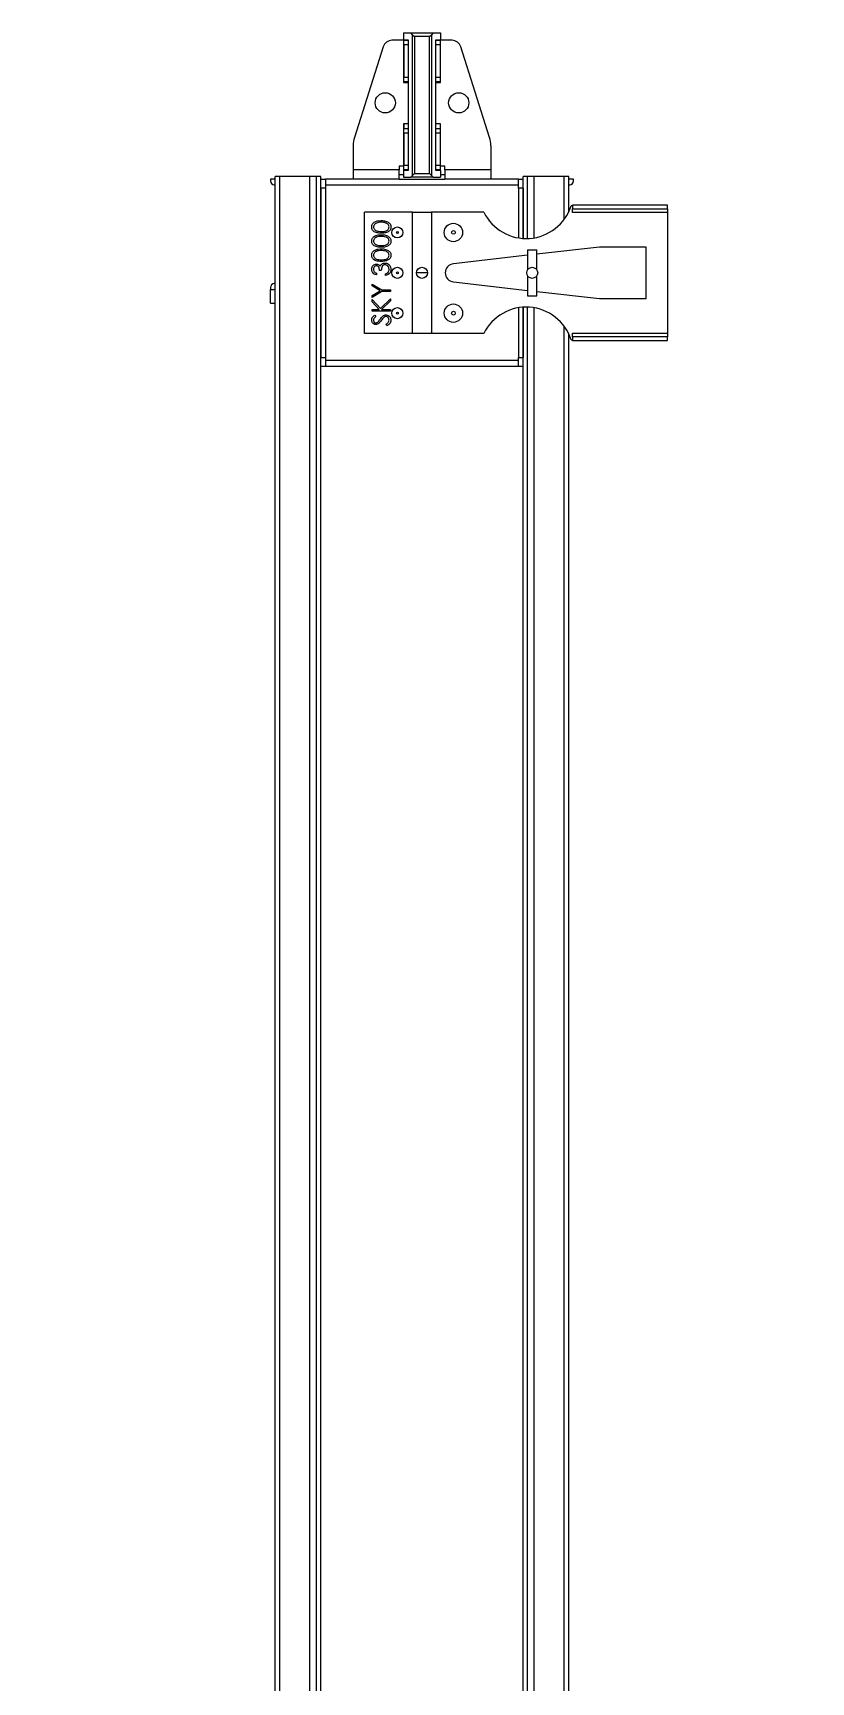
# Model space of a CAD drawing. Header units: millimetres. Extents: x -424 to 424, y -490 to 3099.
# Drawn here: x -424 to 424, y 1304 to 3099 of the extents above; entities that cross this region are included whole.
import ezdxf

# ---------------------------------------------------------------- set-up
doc = ezdxf.new("R2010")
doc.units = ezdxf.units.MM
doc.layers.add('Wipeouts', color=7, linetype='Continuous', true_color=0xbcb7d9)

msp = doc.modelspace()

# ---------------------------------------------------------------- wipeouts: each hides what was drawn before it
msp.add_wipeout([(0, 3099), (-20, 3099), (-20, 3091), (-32.7, 3091), (-38.6, 3089.1), (-42.2, 3084), (-74.6, 2980.9), (-74.6, 2950), (-75, 2940), (-110, 2940), (-110, 2943), (-160, 2943), (-160, 2940), (-165, 2940), (-165, 2938.1), (-163.8, 2935.1), (-161, 2933.6), (-160, 2933.5), (-160, 2826.5), (-161, 2826.4), (-163.8, 2824.9), (-165, 2821.9), (-165, 2820), (-165, 2805), (-160, 2805), (-160, -113.5), (-161, -113.6), (-163.8, -115.1), (-165, -118.1), (-165, -120), (-423.7, -120), (-423.7, -121.9), (-422.7, -124.8), (-420.1, -126.4), (-386.4, -130.3), (-381.6, -133.1), (-379.9, -138.3), (-379.9, -221.7), (-381.6, -226.9), (-386.4, -229.7), (-420.1, -233.6), (-422.7, -235.2), (-423.7, -237.9), (-423.7, -240), (-413.6, -240), (-413.6, -260), (-412.2, -265.1), (-408.6, -268.6), (-404.4, -269.8), (-398.4, -270), (-394.9, -278.7), (-392.7, -299.4), (-390.6, -308.2), (-380.1, -325.8), (-377, -347.1), (-372.5, -367.1), (-363.7, -394.1), (-348.4, -422.3), (-333.4, -437.6), (-314, -445), (-220.8, -445), (-199.9, -436.4), (-182.6, -416.6), (-182.6, -490), (182.6, -490), (182.6, -416.6), (192.2, -429.4), (211, -442.9), (220.8, -445), (312.3, -445), (327, -441.5), (339.6, -432.5), (357.7, -407), (367.9, -382.6), (375.6, -353.9), (380.2, -325.6), (387.3, -316.3), (392, -302.9), (394.1, -283.7), (395, -278.4), (398.4, -270), (403.6, -270), (408.3, -268.8), (412.3, -264.9), (413.6, -260), (413.6, -240), (423.7, -240), (423.7, -237.9), (422.7, -235.2), (420.1, -233.6), (386.4, -229.7), (381.6, -226.9), (379.9, -221.7), (379.9, -137.9), (381.6, -133.1), (386.4, -130.3), (420.1, -126.4), (422.7, -124.8), (423.7, -120), (165, -120), (165, -118.1), (163.8, -115.1), (161, -113.6), (160, -113.5), (160, -6.5), (163.8, -4.9), (165, -0.9), (165, 0), (160, 0), (160, 2765.1), (162.3, 2765.1), (163.9, 2765.1), (163.9, 2764.5), (267.5, 2764.5), (267.5, 2911.5), (163.9, 2911.5), (163.9, 2910.9), (162.3, 2910.9), (160, 2910.9), (160, 2933.5), (163.8, 2935.1), (165, 2938.1), (165, 2940), (160, 2940), (160, 2943), (110, 2943), (110, 2940), (75, 2940), (75, 2976.3), (73.6, 2985.4), (42.2, 3084), (38.6, 3089.1), (32.7, 3091), (20, 3091.5), (20, 3099)]).dxf.layer = 'Wipeouts'

# ---------------------------------------------------------------- next in the draw order: linework, layer by layer
at = {"color": 7, "linetype": 'Continuous', "lineweight": 25}
for p, q in [((-20, 3091), (-32.7, 3091)), ((-20, 3099), (-20, 3091.5)), ((-20, 3099), (-12.2, 3099)), ((-20, 3091.5), (-15, 3091.5)), ((-20, 3091), (-20, 3045)), ((-19.7, 3091), (-15, 3091)), ((-19.7, 3086), (-19.7, 3091)), ((-15, 3091.5), (-15, 2949.5)), ((-10.3, 3097), (-12.2, 3099)), ((-12.2, 3099), (12.3, 3099)), ((-10.3, 2944), (-10.3, 3097)), ((-10.3, 3097), (-8.2, 3095)), ((-8.2, 3095), (-8.2, 2946)), ((8.2, 3095), (-8.2, 3095)), ((8.2, 3095), (10.3, 3097)), ((8.2, 2946), (8.2, 3095)), ((12.3, 3099), (10.3, 3097)), ((10.3, 3097), (10.3, 2944)), ((12.3, 3099), (20, 3099)), ((15, 3091.5), (20, 3091.5)), ((15, 2949.5), (15, 3091.5)), ((15, 3091), (19.7, 3091)), ((19.7, 3091), (19.7, 3086)), ((20, 3099), (20, 3091.5)), ((20, 3045), (20, 3091)), ((32.7, 3091), (20, 3091)), ((-42.2, 3084), (-73.6, 2985.4)), ((-19.7, 3086), (-19.7, 3051)), ((19.7, 3086), (19.7, 3051)), ((73.6, 2985.4), (42.2, 3084)), ((-19.7, 3046), (-19.7, 3051)), ((19.7, 3051), (19.7, 3046)), ((-20, 3045), (-15, 3045)), ((-15, 3046), (-19.7, 3046)), ((-19.7, 3046), (-19.7, 3045)), ((19.7, 3046), (15, 3046)), ((15, 3045), (20, 3045)), ((19.7, 3046), (19.7, 3045)), ((-15, 3000), (-20, 3000)), ((-20, 3000), (-20, 2954)), ((-19.7, 3000), (-19.7, 2995)), ((20, 3000), (15, 3000)), ((19.7, 3000), (19.7, 2995)), ((20, 2954), (20, 3000)), ((-19.7, 2995), (-15, 2995)), ((-19.7, 2990), (-19.7, 2995)), ((-19.7, 2990), (-19.7, 2955)), ((15, 2995), (19.7, 2995)), ((19.7, 2995), (19.7, 2990)), ((19.7, 2990), (19.7, 2955)), ((-75, 2976.3), (-75, 2950)), ((75, 2976.3), (75, 2950)), ((-160, -207), (-160, 2943)), ((-155, 2943), (-160, 2943)), ((-155, -207), (-155, 2943)), ((-122, 2943), (-155, 2943)), ((-122, -207), (-122, 2943)), ((-115, 2943), (-122, 2943)), ((-115, -207), (-115, 2943)), ((-110, 2943), (-115, 2943)), ((-110, -207), (-110, 2943)), ((-75, 2950), (-75, 2940)), ((-25, 2950), (-75, 2950)), ((-20, 2954), (-25, 2954)), ((-25, 2954), (-25, 2950)), ((-25, 2940), (-25, 2950)), ((-25, 2945), (-20, 2945)), ((-15, 2949.5), (-20, 2949.5)), ((-20, 2949.5), (-20, 2942)), ((-19.7, 2950), (-19.7, 2955)), ((-15, 2950), (-19.7, 2950)), ((-19.7, 2949.5), (-19.7, 2950)), ((-12.2, 2942), (-10.3, 2944)), ((-8.2, 2946), (-10.3, 2944)), ((-8.2, 2946), (8.2, 2946)), ((10.3, 2944), (8.2, 2946)), ((10.3, 2944), (12.3, 2942)), ((19.7, 2950), (15, 2950)), ((20, 2949.5), (15, 2949.5)), ((19.7, 2955), (19.7, 2950)), ((19.7, 2950), (19.7, 2949.5)), ((25, 2954), (20, 2954)), ((20, 2949.5), (20, 2942)), ((20, 2945), (25, 2945)), ((25, 2950), (25, 2954)), ((75, 2950), (25, 2950)), ((25, 2950), (25, 2940)), ((75, 2950), (75, 2940)), ((115, 2943), (110, 2943)), ((110, 2875.5), (110, 2943)), ((115, 2875.4), (115, 2943)), ((122, 2943), (115, 2943)), ((155, 2943), (122, 2943)), ((160, 2943), (155, 2943)), ((160, 2905), (160, 2943)), ((-160, 2940), (-165, 2940)), ((-165, 2940), (-165, 2938.1)), ((-161, 2933.6), (-160, 2933.5)), ((-110, 2940), (-105, 2940)), ((-105, 2930), (-110, 2930)), ((-110, 2930), (-110, 2746)), ((-105, 2940), (-105, 2930)), ((-75, 2940), (-105, 2940)), ((105, 2933.5), (-105, 2933.5)), ((-105, 2930), (-105, 2746)), ((-25, 2940), (-75, 2940)), ((-25, 2940), (25, 2940)), ((-20, 2942), (-12.2, 2942)), ((12.3, 2942), (-12.2, 2942)), ((12.3, 2942), (20, 2942)), ((75, 2940), (25, 2940)), ((105, 2940), (75, 2940)), ((105, 2940), (110, 2940)), ((105, 2930), (105, 2940)), ((110, 2930), (105, 2930)), ((105, 2930), (105, 2876.1)), ((110, 2930), (110, 2875.5)), ((165, 2940), (160, 2940)), ((160, 2933.5), (161, 2933.6)), ((165, 2938.1), (165, 2940)), ((163.9, 2910.9), (162.3, 2910.9)), ((163.9, 2911.5), (163.9, 2907.5)), ((267.5, 2911.5), (163.9, 2911.5)), ((163.9, 2907.5), (267.5, 2907.5)), ((163.9, 2903.5), (163.9, 2907.5)), ((267.5, 2907.5), (267.5, 2911.5)), ((267.5, 2907.5), (267.5, 2903.5)), ((-62.5, 2772), (-62.5, 2904)), ((-10.5, 2904), (-62.5, 2904)), ((-10.5, 2772), (-10.5, 2904)), ((-10.5, 2904), (10.5, 2904)), ((10.5, 2904), (10.5, 2772)), ((67.5, 2904), (10.5, 2904)), ((267.5, 2903.5), (163.9, 2903.5)), ((267.5, 2903.5), (267.5, 2772.5)), ((115, 2857.2), (34.2, 2847.9)), ((115, 2863), (115, 2841.3)), ((115, 2863), (125, 2863)), ((193.4, 2866.1), (125, 2858.3)), ((125, 2841.3), (125, 2863)), ((244.3, 2866.1), (193.4, 2866.1)), ((244.3, 2809.9), (244.3, 2866.1)), ((-49.7, 2837.6), (-49.7, 2835.8)), ((-44.3, 2840.7), (-46.4, 2840.7)), ((-39.7, 2835.1), (-39.7, 2836.8)), ((-165, 2821.9), (-165, 2820)), ((-165, 2805), (-165, 2820)), ((-165, 2820), (-160, 2820)), ((-160, 2826.5), (-161, 2826.4)), ((-54.3, 2823.8), (-54.3, 2825.8)), ((-54.3, 2825.8), (-43.8, 2819.4)), ((-45.7, 2818.5), (-54.3, 2823.8)), ((-54.3, 2813.3), (-45.7, 2818.5)), ((-43.8, 2817.6), (-54.3, 2811.2)), ((-43.8, 2819.4), (-34.3, 2819.4)), ((-34.3, 2817.6), (-43.8, 2817.6)), ((-34.3, 2819.4), (-34.3, 2817.6)), ((34.2, 2828.1), (115, 2818.8)), ((115, 2834.7), (115, 2813)), ((125, 2813), (125, 2834.7)), ((125, 2817.7), (193.4, 2809.9)), ((-165, 2805), (-160, 2805)), ((-54.3, 2811.2), (-54.3, 2813.3)), ((-54.3, 2806.5), (-54.3, 2809)), ((-54.3, 2809), (-45.3, 2799.2)), ((-46.7, 2798.1), (-54.3, 2806.5)), ((-45.3, 2799.2), (-34.3, 2809.8)), ((-34.3, 2807.4), (-44, 2798.1)), ((-34.3, 2809.8), (-34.3, 2807.4)), ((105, 2799.9), (105, 2746)), ((110, 2800.5), (110, 2746)), ((110, -207), (110, 2800.5)), ((115, 2813), (125, 2813)), ((115, -207), (115, 2800.6)), ((193.4, 2809.9), (244.3, 2809.9)), ((-54.3, 2798.1), (-46.7, 2798.1)), ((-54.3, 2796.3), (-54.3, 2798.1)), ((-34.3, 2796.3), (-54.3, 2796.3)), ((-51.4, 2792), (-50.2, 2790.4)), ((-44, 2798.1), (-34.3, 2798.1)), ((-38.2, 2780.4), (-39.2, 2782.1)), ((-34.3, 2798.1), (-34.3, 2796.3)), ((-10.5, 2772), (-62.5, 2772)), ((10.5, 2772), (-10.5, 2772)), ((67.5, 2772), (10.5, 2772)), ((160, -207), (160, 2771)), ((162.3, 2765.1), (163.9, 2765.1)), ((163.9, 2772.5), (267.5, 2772.5)), ((163.9, 2768.5), (163.9, 2772.5)), ((163.9, 2768.5), (163.9, 2764.5)), ((267.5, 2768.5), (163.9, 2768.5)), ((163.9, 2764.5), (267.5, 2764.5)), ((267.5, 2772.5), (267.5, 2768.5)), ((267.5, 2764.5), (267.5, 2768.5)), ((-110, 2746), (-105, 2746)), ((-105, 2746), (-105, 2736)), ((105, 2746), (110, 2746)), ((105, 2736), (105, 2746)), ((-105, 2736), (-110, 2736)), ((105, 2742.5), (-105, 2742.5)), ((105, 2736), (-105, 2736)), ((110, 2736), (105, 2736))]:
    msp.add_line(p, q, dxfattribs=at)
at = {"color": 8, "linetype": 'Continuous', "lineweight": 25}
for p, q in [((-15, 3086), (-19.7, 3086)), ((19.7, 3086), (15, 3086)), ((-19.7, 3051), (-15, 3051)), ((15, 3051), (19.7, 3051)), ((-15, 2990), (-19.7, 2990)), ((19.7, 2990), (15, 2990)), ((-19.7, 2955), (-15, 2955)), ((15, 2955), (19.7, 2955)), ((122, 2876), (122, 2943)), ((155, 2896.5), (155, 2943)), ((-6, 2838.3), (6, 2838.3)), ((122, -207), (122, 2800)), ((155, -207), (155, 2779.5))]:
    msp.add_line(p, q, dxfattribs=at)
at = {"color": 7, "linetype": 'Continuous', "lineweight": 25}
for centre, radius in [((-40, 3023), 11), ((40, 3023), 11), ((34.2, 2881.9), 10), ((-26.8, 2881.9), 6), ((-26.8, 2881.9), 1), ((34.2, 2881.9), 2), ((-26.8, 2838), 6), ((-26.8, 2838), 1), ((0, 2838), 6), ((120, 2838), 6), ((-26.8, 2794.1), 6), ((34.2, 2794.1), 10), ((-26.8, 2794.1), 1), ((34.2, 2794.1), 2)]:
    msp.add_circle(centre, radius, dxfattribs=at)
for centre, radius, start, end in [((-32.7, 3081), 10, 90, 162.3499), ((32.7, 3081), 10, 17.6501, 90), ((-45, 2976.3), 30, 162.3499, 180), ((45, 2976.3), 30, 0, 17.6501), ((-160.5, 2938.1), 4.5, 180, 264), ((160.5, 2938.1), 4.5, 276, 0), ((113.5, 2926.6), 51.3, 206.1651, 342.1788), ((35.3, 2838), 10, 96.5075, 263.4925), ((-160.5, 2821.9), 4.5, 96, 180), ((113.5, 2749.4), 51.3, 17.8212, 153.8349)]:
    msp.add_arc(centre, radius, start, end, dxfattribs=at)
for points, knots in [([(-54.8, 2887.9), (-54.8, 2888.5), (-54.7, 2889.7), (-53.9, 2891.3), (-52.7, 2892.6), (-50.7, 2893.9), (-47.8, 2894.7), (-45.5, 2894.8), (-44.3, 2894.8)], [0, 0, 0, 0, 0.124925, 0.249851, 0.374826, 0.499937, 0.749545, 1, 1, 1, 1]), ([(-44.3, 2893), (-45.2, 2893), (-47.1, 2892.9), (-49.3, 2892.4), (-50.9, 2891.5), (-51.9, 2890.5), (-52.6, 2889.3), (-52.7, 2888.4), (-52.8, 2888)], [0, 0, 0, 0, 0.250396, 0.500261, 0.625358, 0.750202, 0.875174, 1, 1, 1, 1]), ([(-44.3, 2894.8), (-43.5, 2894.8), (-42, 2894.7), (-39.6, 2894.4), (-37.6, 2893.7), (-35.9, 2892.6), (-34.7, 2891.3), (-34, 2889.7), (-33.9, 2888.5), (-33.8, 2887.9)], [0, 0, 0, 0, 0.166952, 0.333826, 0.500458, 0.625465, 0.75034, 0.875172, 1, 1, 1, 1]), ([(-39.3, 2892.2), (-40.2, 2892.5), (-41.9, 2893), (-43.6, 2893), (-44.3, 2893)], [0, 0, 0, 0, 0.559599, 1, 1, 1, 1]), ([(-35.9, 2888), (-35.9, 2888.5), (-36.1, 2889.6), (-37, 2890.9), (-38.1, 2891.8), (-38.9, 2892.1), (-39.3, 2892.2)], [0, 0, 0, 0, 0.2793931, 0.5591674, 0.7794542, 1, 1, 1, 1]), ([(-44.3, 2881.2), (-45.1, 2881.2), (-46.6, 2881.2), (-49, 2881.5), (-51, 2882.2), (-52.7, 2883.2), (-53.9, 2884.5), (-54.7, 2886.1), (-54.8, 2887.3), (-54.8, 2887.9)], [0, 0, 0, 0, 0.1669747, 0.3338756, 0.50052, 0.6255407, 0.7503908, 0.8752, 1, 1, 1, 1]), ([(-54.8, 2872.5), (-54.8, 2873.1), (-54.7, 2874.3), (-53.9, 2875.9), (-52.7, 2877.2), (-50.7, 2878.5), (-47.8, 2879.3), (-45.5, 2879.4), (-44.3, 2879.4)], [0, 0, 0, 0, 0.124925, 0.249851, 0.374826, 0.499937, 0.749545, 1, 1, 1, 1]), ([(-44.3, 2865.8), (-45.1, 2865.8), (-46.6, 2865.9), (-49, 2866.2), (-51, 2866.8), (-52.7, 2867.9), (-53.9, 2869.2), (-54.7, 2870.8), (-54.8, 2871.9), (-54.8, 2872.5)], [0, 0, 0, 0, 0.1669747, 0.3338756, 0.50052, 0.6255407, 0.7503908, 0.8752, 1, 1, 1, 1]), ([(-52.8, 2888), (-52.7, 2887.5), (-52.6, 2886.6), (-51.9, 2885.4), (-51, 2884.4), (-49.3, 2883.5), (-47.1, 2883.1), (-45.2, 2883), (-44.3, 2883)], [0, 0, 0, 0, 0.124872, 0.249832, 0.374734, 0.499795, 0.74951, 1, 1, 1, 1]), ([(-44.3, 2877.6), (-45.2, 2877.6), (-47.1, 2877.5), (-49.3, 2877), (-50.9, 2876.1), (-51.9, 2875.2), (-52.6, 2873.9), (-52.7, 2873), (-52.8, 2872.6)], [0, 0, 0, 0, 0.250396, 0.500261, 0.625358, 0.750202, 0.875174, 1, 1, 1, 1]), ([(-52.8, 2872.6), (-52.7, 2872.1), (-52.6, 2871.2), (-51.9, 2870), (-51, 2869), (-49.3, 2868.1), (-47.1, 2867.7), (-45.2, 2867.6), (-44.3, 2867.6)], [0, 0, 0, 0, 0.124872, 0.249832, 0.374734, 0.499795, 0.74951, 1, 1, 1, 1]), ([(-44.3, 2883), (-43.4, 2883), (-41.6, 2883), (-39.3, 2883.5), (-37.7, 2884.4), (-36.7, 2885.4), (-36, 2886.6), (-35.9, 2887.5), (-35.9, 2888)], [0, 0, 0, 0, 0.250518, 0.500236, 0.6253, 0.750208, 0.875158, 1, 1, 1, 1]), ([(-33.8, 2887.9), (-33.9, 2887.3), (-33.9, 2886.1), (-34.7, 2884.5), (-35.9, 2883.2), (-37.6, 2882.2), (-39.7, 2881.6), (-42, 2881.2), (-43.5, 2881.2), (-44.3, 2881.2)], [0, 0, 0, 0, 0.1248251, 0.2496347, 0.3744534, 0.49947, 0.6661216, 0.8330264, 1, 1, 1, 1]), ([(-44.3, 2879.4), (-43.5, 2879.4), (-42, 2879.4), (-39.6, 2879), (-37.6, 2878.3), (-35.9, 2877.2), (-34.7, 2875.9), (-34, 2874.3), (-33.9, 2873.1), (-33.8, 2872.5)], [0, 0, 0, 0, 0.166952, 0.333826, 0.500458, 0.625465, 0.75034, 0.875172, 1, 1, 1, 1]), ([(-39.3, 2876.9), (-40.2, 2877.1), (-41.9, 2877.6), (-43.6, 2877.6), (-44.3, 2877.6)], [0, 0, 0, 0, 0.559598, 1, 1, 1, 1]), ([(-44.3, 2867.6), (-43.4, 2867.6), (-41.6, 2867.7), (-39.3, 2868.1), (-37.7, 2869), (-36.7, 2870), (-36, 2871.2), (-35.9, 2872.1), (-35.9, 2872.6)], [0, 0, 0, 0, 0.250518, 0.500236, 0.6253, 0.750208, 0.875158, 1, 1, 1, 1]), ([(-33.8, 2872.5), (-33.9, 2871.9), (-33.9, 2870.8), (-34.7, 2869.2), (-35.9, 2867.9), (-37.6, 2866.8), (-39.7, 2866.2), (-42, 2865.9), (-43.5, 2865.8), (-44.3, 2865.8)], [0, 0, 0, 0, 0.1248251, 0.2496347, 0.3744534, 0.49947, 0.6661216, 0.8330264, 1, 1, 1, 1]), ([(-35.9, 2872.6), (-35.9, 2873.1), (-36.1, 2874.2), (-37, 2875.5), (-38.1, 2876.4), (-38.9, 2876.7), (-39.3, 2876.9)], [0, 0, 0, 0, 0.2793931, 0.5591674, 0.7794542, 1, 1, 1, 1]), ([(-54.8, 2857.1), (-54.8, 2857.7), (-54.7, 2858.9), (-53.9, 2860.5), (-52.7, 2861.8), (-50.7, 2863.1), (-47.8, 2863.9), (-45.5, 2864), (-44.3, 2864)], [0, 0, 0, 0, 0.124925, 0.249851, 0.374826, 0.499937, 0.749545, 1, 1, 1, 1]), ([(-44.3, 2850.4), (-45.1, 2850.4), (-46.6, 2850.5), (-49, 2850.8), (-51, 2851.4), (-52.7, 2852.5), (-53.9, 2853.8), (-54.7, 2855.4), (-54.8, 2856.5), (-54.8, 2857.1)], [0, 0, 0, 0, 0.1669747, 0.3338756, 0.50052, 0.6255407, 0.7503908, 0.8752, 1, 1, 1, 1]), ([(-44.3, 2862.2), (-45.2, 2862.2), (-47.1, 2862.2), (-49.3, 2861.6), (-50.9, 2860.7), (-51.9, 2859.8), (-52.6, 2858.6), (-52.7, 2857.6), (-52.8, 2857.2)], [0, 0, 0, 0, 0.250396, 0.500261, 0.625358, 0.750202, 0.875174, 1, 1, 1, 1]), ([(-52.8, 2857.2), (-52.7, 2856.7), (-52.6, 2855.8), (-51.9, 2854.6), (-51, 2853.6), (-49.3, 2852.7), (-47.1, 2852.3), (-45.2, 2852.2), (-44.3, 2852.2)], [0, 0, 0, 0, 0.124872, 0.249832, 0.374734, 0.499795, 0.74951, 1, 1, 1, 1]), ([(-44.3, 2864), (-43.5, 2864), (-42, 2864), (-39.6, 2863.6), (-37.6, 2862.9), (-35.9, 2861.8), (-34.7, 2860.5), (-34, 2858.9), (-33.9, 2857.7), (-33.8, 2857.1)], [0, 0, 0, 0, 0.166952, 0.333826, 0.500458, 0.625465, 0.75034, 0.875172, 1, 1, 1, 1]), ([(-39.3, 2861.5), (-40.2, 2861.7), (-41.9, 2862.2), (-43.6, 2862.2), (-44.3, 2862.2)], [0, 0, 0, 0, 0.559598, 1, 1, 1, 1]), ([(-44.3, 2852.2), (-43.4, 2852.2), (-41.6, 2852.3), (-39.3, 2852.7), (-37.7, 2853.6), (-36.7, 2854.6), (-36, 2855.8), (-35.9, 2856.7), (-35.9, 2857.2)], [0, 0, 0, 0, 0.250518, 0.500236, 0.6253, 0.750208, 0.875158, 1, 1, 1, 1]), ([(-33.8, 2857.1), (-33.9, 2856.5), (-33.9, 2855.4), (-34.7, 2853.8), (-35.9, 2852.5), (-37.6, 2851.5), (-39.7, 2850.8), (-42, 2850.5), (-43.5, 2850.4), (-44.3, 2850.4)], [0, 0, 0, 0, 0.1248251, 0.2496347, 0.3744534, 0.49947, 0.6661216, 0.8330264, 1, 1, 1, 1]), ([(-35.9, 2857.2), (-35.9, 2857.7), (-36.1, 2858.8), (-37, 2860.1), (-38.1, 2861), (-38.9, 2861.3), (-39.3, 2861.5)], [0, 0, 0, 0, 0.2793931, 0.5591674, 0.7794542, 1, 1, 1, 1]), ([(-54.8, 2841.8), (-54.7, 2842.6), (-54.6, 2844.2), (-53.3, 2846.1), (-51.5, 2847.4), (-50.3, 2847.5), (-49.6, 2847.6)], [0, 0, 0, 0, 0.280084, 0.559869, 0.780099, 1, 1, 1, 1]), ([(-49.7, 2835.8), (-50.5, 2836.1), (-52, 2836.5), (-53.7, 2838), (-54.7, 2839.9), (-54.8, 2841.1), (-54.8, 2841.8)], [0, 0, 0, 0, 0.280288, 0.55968, 0.779747, 1, 1, 1, 1]), ([(-49.6, 2845.8), (-50.2, 2845.7), (-51.2, 2845.5), (-52.2, 2844.3), (-52.7, 2843), (-52.8, 2842.2), (-52.8, 2841.8)], [0, 0, 0, 0, 0.277798, 0.557835, 0.778725, 1, 1, 1, 1]), ([(-52.8, 2841.8), (-52.7, 2841.3), (-52.7, 2840.2), (-51.9, 2839), (-50.8, 2838.1), (-50.1, 2837.8), (-49.7, 2837.6)], [0, 0, 0, 0, 0.280008, 0.559167, 0.779388, 1, 1, 1, 1]), ([(-49.6, 2847.6), (-49.2, 2847.6), (-48.3, 2847.5), (-46.7, 2846.8), (-46, 2845.9), (-45.5, 2845.3)], [0, 0, 0, 0, 0.280508, 0.560791, 1, 1, 1, 1]), ([(-46.4, 2840.7), (-46.4, 2841.3), (-46.5, 2842.4), (-47, 2844), (-47.8, 2845.2), (-48.8, 2845.7), (-49.4, 2845.8), (-49.6, 2845.8)], [0, 0, 0, 0, 0.250605, 0.501002, 0.749798, 0.874939, 1, 1, 1, 1]), ([(-45.5, 2845.3), (-45.3, 2845.7), (-44.8, 2846.6), (-44.1, 2847.2), (-43.8, 2847.4)], [0, 0, 0, 0, 0.5598412, 1, 1, 1, 1]), ([(-40.1, 2846.8), (-40.4, 2846.8), (-41.1, 2846.8), (-42.4, 2846.1), (-43.6, 2844.8), (-44.2, 2842.8), (-44.3, 2841.4), (-44.3, 2840.7)], [0, 0, 0, 0, 0.125228, 0.250498, 0.499261, 0.749059, 1, 1, 1, 1]), ([(-43.8, 2847.4), (-43.2, 2847.8), (-42.1, 2848.5), (-40.8, 2848.6), (-40.3, 2848.6)], [0, 0, 0, 0, 0.55946, 1, 1, 1, 1]), ([(-40.3, 2848.6), (-39.6, 2848.6), (-38.3, 2848.5), (-36.5, 2847.5), (-35, 2846.1), (-34, 2844), (-33.9, 2842.5), (-33.8, 2841.7)], [0, 0, 0, 0, 0.186645, 0.373409, 0.560058, 0.779922, 1, 1, 1, 1]), ([(-35.9, 2841.8), (-35.9, 2842.4), (-36, 2843.8), (-37, 2845.5), (-38.5, 2846.6), (-39.5, 2846.8), (-40.1, 2846.8)], [0, 0, 0, 0, 0.280591, 0.560141, 0.780308, 1, 1, 1, 1]), ([(-33.8, 2841.7), (-33.8, 2841.1), (-33.9, 2839.9), (-34.6, 2838.2), (-35.8, 2836.7), (-37.6, 2835.5), (-39, 2835.2), (-39.7, 2835.1)], [0, 0, 0, 0, 0.186829, 0.37341, 0.559978, 0.779753, 1, 1, 1, 1]), ([(-39.7, 2836.8), (-39.1, 2837), (-38.1, 2837.4), (-37.3, 2838.1), (-36.9, 2838.4)], [0, 0, 0, 0, 0.560695, 1, 1, 1, 1]), ([(-36.9, 2838.4), (-36.6, 2839), (-35.9, 2840), (-35.9, 2841.2), (-35.9, 2841.8)], [0, 0, 0, 0, 0.558702, 1, 1, 1, 1]), ([(-54.8, 2786.6), (-54.8, 2787.3), (-54.7, 2788.5), (-53.5, 2790.4), (-52.2, 2791.4), (-51.4, 2792)], [0, 0, 0, 0, 0.2798039, 0.5594889, 1, 1, 1, 1]), ([(-50.2, 2781.7), (-50.9, 2781.8), (-52.3, 2782), (-53.8, 2783.3), (-54.7, 2785), (-54.8, 2786.1), (-54.8, 2786.6)], [0, 0, 0, 0, 0.279475, 0.558802, 0.779355, 1, 1, 1, 1]), ([(-50.2, 2790.4), (-50.6, 2790.1), (-51.3, 2789.5), (-52.2, 2788.6), (-52.7, 2787.5), (-52.8, 2786.8), (-52.8, 2786.4)], [0, 0, 0, 0, 0.280459, 0.560465, 0.780178, 1, 1, 1, 1]), ([(-52.8, 2786.4), (-52.8, 2786), (-52.7, 2785.2), (-52.1, 2784.2), (-51.2, 2783.6), (-50.6, 2783.5), (-50.3, 2783.5)], [0, 0, 0, 0, 0.280302, 0.55983, 0.7799, 1, 1, 1, 1]), ([(-50.3, 2783.5), (-50, 2783.5), (-49.4, 2783.6), (-48.5, 2784), (-48, 2784.5), (-47.7, 2784.8)], [0, 0, 0, 0, 0.279821, 0.559811, 1, 1, 1, 1]), ([(-47.1, 2782.8), (-47.6, 2782.5), (-48.6, 2781.9), (-49.7, 2781.8), (-50.2, 2781.7)], [0, 0, 0, 0, 0.559822, 1, 1, 1, 1]), ([(-47.7, 2784.8), (-47.3, 2785.3), (-46.6, 2786.2), (-46, 2787.1), (-45.7, 2787.5)], [0, 0, 0, 0, 0.559909, 1, 1, 1, 1]), ([(-44.4, 2786.1), (-44.9, 2785.5), (-45.7, 2784.3), (-46.7, 2783.3), (-47.1, 2782.8)], [0, 0, 0, 0, 0.560415, 1, 1, 1, 1]), ([(-45.7, 2787.5), (-45.2, 2788.1), (-44.3, 2789.4), (-42.8, 2790.9), (-41, 2792), (-39.8, 2792.2), (-39.2, 2792.2)], [0, 0, 0, 0, 0.280513, 0.560697, 0.780549, 1, 1, 1, 1]), ([(-41.2, 2789.7), (-41.9, 2789.1), (-43, 2788), (-44, 2786.7), (-44.4, 2786.1)], [0, 0, 0, 0, 0.559512, 1, 1, 1, 1]), ([(-39.2, 2790.4), (-39.6, 2790.4), (-40.4, 2790.3), (-41, 2789.9), (-41.2, 2789.7)], [0, 0, 0, 0, 0.559024, 1, 1, 1, 1]), ([(-39.2, 2792.2), (-38.4, 2792.1), (-36.8, 2791.9), (-35, 2790.3), (-34, 2788.4), (-33.9, 2787.2), (-33.8, 2786.5)], [0, 0, 0, 0, 0.27916, 0.559074, 0.779432, 1, 1, 1, 1]), ([(-35.9, 2786.5), (-35.9, 2787.1), (-36, 2788.1), (-36.8, 2789.4), (-38, 2790.3), (-38.8, 2790.4), (-39.2, 2790.4)], [0, 0, 0, 0, 0.280163, 0.560017, 0.780088, 1, 1, 1, 1]), ([(-39.2, 2782.1), (-38.7, 2782.4), (-37.8, 2783), (-36.7, 2784), (-36, 2785.2), (-35.9, 2786.1), (-35.9, 2786.5)], [0, 0, 0, 0, 0.280458, 0.560514, 0.780378, 1, 1, 1, 1]), ([(-33.8, 2786.5), (-33.9, 2785.8), (-34, 2784.3), (-35.2, 2782.5), (-36.7, 2781.3), (-37.7, 2780.7), (-38.2, 2780.4)], [0, 0, 0, 0, 0.279472, 0.558882, 0.779313, 1, 1, 1, 1])]:
    msp.add_open_spline(points, degree=3, knots=knots, dxfattribs=at)

doc.saveas('drawing.dxf')
